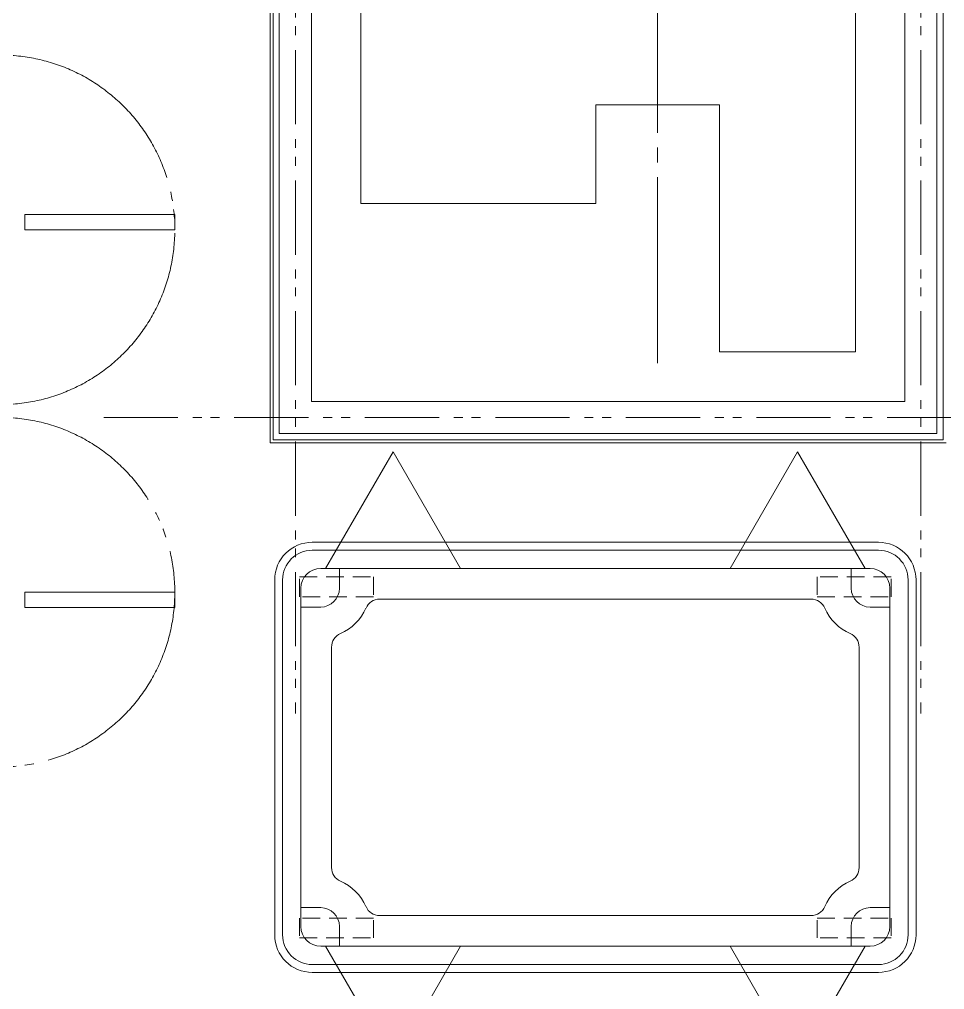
# Model space of a CAD drawing. Units: millimetres at full size. Extents: x -12803 to 120774, y -9413 to 101127.
# Drawn here: x 109684 to 111555, y 12607 to 14569 of the extents above; entities that cross this region are included whole.
import ezdxf

# ---------------------------------------------------------------- set-up
doc = ezdxf.new("R2010")
doc.units = ezdxf.units.MM
doc.header["$LTSCALE"] = 30
for name, pattern in [('DASHED1', [1.8, 1.2, -0.6]), ('DOUBLE_CHAIN1', [8.8, 5, -1, 0.6, -0.6, 0.6, -1]), ('LONG_CHAIN', [21, 18, -1, 1, -1]), ('LONG_DOUBLE_CHAIN', [21.8, 18, -1, 0.6, -0.6, 0.6, -1])]:
    doc.linetypes.add(name, pattern=pattern)
doc.layers.add('0-0_NoName', color=7, linetype='Continuous')
for name, color, linetype, lineweight in [('0-4_AIHO33-厨房機器隠れ線', 7, 'DASHED1', 15), ('0-6_AIHO30-厨房機器LL', 7, 'Continuous', 15), ('2-0_通芯', 7, 'DOUBLE_CHAIN1', 15), ('2-2_間仕切り芯', 7, 'DOUBLE_CHAIN1', 15), ('2-3_間仕切り', 7, 'Continuous', 15), ('2-8_既存1', 7, 'Continuous', 15), ('3-3_AIHO30-厨房機器', 7, 'Continuous', 15), ('3-7_AIHO32-厨房機器補助線', 7, 'LONG_DOUBLE_CHAIN', 15)]:
    doc.layers.add(name, color=color, linetype=linetype, lineweight=lineweight)

# ---------------------------------------------------------------- blocks, each defined once
blk = doc.blocks.new('グループ部品-732')
at = {"layer": '0-4_AIHO33-厨房機器隠れ線'}
for points in [[(110250.04, 13441.41), (110400.04, 13441.41), (110400.04, 13401.41), (110250.04, 13401.41)], [(111447.04, 13441.41), (111297.04, 13441.41), (111297.04, 13401.41), (111447.04, 13401.41)], [(110250.04, 12711.41), (110400.04, 12711.41), (110400.04, 12751.41), (110250.04, 12751.41)], [(111447.04, 12711.41), (111297.04, 12711.41), (111297.04, 12751.41), (111447.04, 12751.41)]]:
    blk.add_lwpolyline(points, close=True, dxfattribs=at)
at = {"layer": '0-6_AIHO30-厨房機器LL'}
for p, q in [((110276.04, 13495.41), (110336.04, 13495.41)), ((110336.04, 13495.41), (111361.04, 13495.41)), ((111421.04, 13495.41), (111361.04, 13495.41)), ((110331.04, 13418.41), (110331.04, 13458.41)), ((111366.04, 13418.41), (111366.04, 13458.41)), ((110216.04, 13435.41), (110216.04, 13375.41)), ((111481.04, 13435.41), (111481.04, 13375.41)), ((111284.89, 13396.41), (110412.19, 13396.41)), ((110216.04, 13375.41), (110216.04, 12777.41)), ((110293.04, 13380.41), (110253.04, 13380.41)), ((111404.04, 13380.41), (111444.04, 13380.41)), ((111481.04, 13375.41), (111481.04, 12777.41)), ((110315.04, 13299.26), (110315.04, 12853.56)), ((111382.04, 13299.26), (111382.04, 12853.56)), ((110216.04, 12717.41), (110216.04, 12777.41)), ((111481.04, 12717.41), (111481.04, 12777.41)), ((110293.04, 12772.41), (110253.04, 12772.41)), ((111284.89, 12756.41), (110412.19, 12756.41)), ((111404.04, 12772.41), (111444.04, 12772.41)), ((110331.04, 12734.41), (110331.04, 12694.41)), ((111366.04, 12734.41), (111366.04, 12694.41)), ((110276.04, 12657.41), (110336.04, 12657.41)), ((110336.04, 12657.41), (111361.04, 12657.41)), ((111421.04, 12657.41), (111361.04, 12657.41))]:
    blk.add_line(p, q, dxfattribs=at)
for centre, radius, start, end in [((110276.04, 13435.41), 60, 90, 180), ((111421.04, 13435.41), 60, 0, 90), ((110293.04, 13418.41), 38, 270, 0), ((111404.04, 13418.41), 38, 180, 270), ((110412.19, 13366.41), 30, 90, 156.42182), ((111284.89, 13366.41), 30, 23.57818, 90), ((110293.04, 13418.41), 100, 293.57818, 336.42182), ((111404.04, 13418.41), 100, 203.57818, 246.42182), ((110345.04, 13299.26), 30, 113.57818, 180), ((111352.04, 13299.26), 30, 0, 66.42182), ((110345.04, 12853.56), 30, 180, 246.42182), ((111352.04, 12853.56), 30, 293.57818, 0), ((110293.04, 12734.41), 100, 23.57818, 66.42182), ((111404.04, 12734.41), 100, 113.57818, 156.42182), ((110293.04, 12734.41), 38, 0, 90), ((110412.19, 12786.41), 30, 203.57818, 270), ((111284.89, 12786.41), 30, 270, 336.42182), ((111404.04, 12734.41), 38, 90, 180), ((110276.04, 12717.41), 60, 180, 270), ((111421.04, 12717.41), 60, 270, 0)]:
    blk.add_arc(centre, radius, start, end, dxfattribs=at)
at = {"layer": '2-0_通芯', "linetype": 'LONG_CHAIN'}
blk.add_line((110974.36, 15509.72), (110974.36, 13874.03), dxfattribs=at)
at = {"layer": '2-2_間仕切り芯'}
for p, q in [((110241.86, 16091.13), (110241.86, 13165.4)), ((111506.86, 16091.13), (111506.86, 13165.4)), ((109854.39, 13763.91), (111995.42, 13763.91))]:
    blk.add_line(p, q, dxfattribs=at)
at = {"layer": '2-3_間仕切り'}
for p, q in [((110190.86, 15382.91), (110190.86, 13712.91)), ((110209.36, 15382.91), (110209.36, 13731.41)), ((110274.36, 15382.91), (110274.36, 13796.41)), ((111474.36, 15371.41), (111474.36, 13796.41)), ((111539.36, 15371.41), (111539.36, 13731.41)), ((111551.86, 15371.41), (111551.86, 13718.91)), ((110274.36, 13796.41), (111474.36, 13796.41)), ((110209.36, 13731.41), (111539.36, 13731.41)), ((110190.86, 13712.91), (111557.86, 13712.91))]:
    blk.add_line(p, q, dxfattribs=at)
blk.add_lwpolyline([(110196.86, 15382.91), (110196.86, 13718.91), (111551.86, 13718.91)], dxfattribs=at)
at = {"layer": '2-8_既存1'}
for p, q in [((111374.36, 15521.41), (111374.36, 13896.41)), ((110374.36, 14196.41), (110374.36, 14996.41)), ((110849.36, 14396.41), (110849.36, 14196.41)), ((111099.36, 14396.41), (110849.36, 14396.41)), ((111099.36, 13896.41), (111099.36, 14396.41)), ((110849.36, 14196.41), (110374.36, 14196.41)), ((111374.36, 13896.41), (111099.36, 13896.41))]:
    blk.add_line(p, q, dxfattribs=at)
at = {"layer": '3-3_AIHO30-厨房機器', "linetype": 'LONG_DOUBLE_CHAIN'}
for p, q in [((109997.98, 14174.52), (109694.48, 14174.52)), ((109694.48, 14174.52), (109694.48, 14143.52)), ((109997.98, 14174.52), (109997.98, 14143.52)), ((109997.98, 14143.52), (109694.48, 14143.52)), ((109997.98, 13410.52), (109694.48, 13410.52)), ((109694.48, 13379.52), (109694.48, 13410.52)), ((109997.98, 13379.52), (109997.98, 13410.52)), ((109997.98, 13379.52), (109694.48, 13379.52))]:
    blk.add_line(p, q, dxfattribs=at)
at = {"layer": '3-3_AIHO30-厨房機器'}
for p, q in [((111421.04, 13511.41), (110276.04, 13511.41)), ((110293.04, 13458.41), (111404.04, 13458.41)), ((110200.04, 13435.41), (110200.04, 12717.41)), ((111497.04, 13435.41), (111497.04, 12717.41)), ((110253.04, 12734.41), (110253.04, 13418.41)), ((111444.04, 12734.41), (111444.04, 13418.41)), ((110293.04, 12694.41), (111404.04, 12694.41)), ((111421.04, 12641.41), (110276.04, 12641.41))]:
    blk.add_line(p, q, dxfattribs=at)
at = {"layer": '3-3_AIHO30-厨房機器', "linetype": 'LONG_DOUBLE_CHAIN'}
for centre, start, end in [((109644.48, 14143.52), 271.37783, 180), ((109644.48, 13410.52), 180, 88.62217)]:
    blk.add_arc(centre, 353.5, start, end, dxfattribs=at)
at = {"layer": '3-3_AIHO30-厨房機器'}
for centre, radius, start, end in [((110276.04, 13435.41), 76, 90, 180), ((111421.04, 13435.41), 76, 0, 90), ((110293.04, 13418.41), 40, 90, 180), ((111404.04, 13418.41), 40, 0, 90), ((110276.04, 12717.41), 76, 180, 270), ((110293.04, 12734.41), 40, 180, 270), ((111404.04, 12734.41), 40, 270, 0), ((111421.04, 12717.41), 76, 270, 0)]:
    blk.add_arc(centre, radius, start, end, dxfattribs=at)
at = {"layer": '3-7_AIHO32-厨房機器補助線'}
for points in [[(110303.04, 13458.41), (110439.41, 13694.62), (110575.79, 13458.41)], [(111394.04, 13458.41), (111257.66, 13694.62), (111121.29, 13458.41)], [(110303.04, 12694.41), (110439.41, 12458.2), (110575.79, 12694.41)], [(111394.04, 12694.41), (111257.66, 12458.2), (111121.29, 12694.41)]]:
    blk.add_lwpolyline(points, dxfattribs=at)
blk = doc.blocks.new('グループ部品-763')
at = {"layer": '0-4_AIHO33-厨房機器隠れ線'}
for points in [[(110250.04, 13441.41), (110400.04, 13441.41), (110400.04, 13401.41), (110250.04, 13401.41)], [(111447.04, 13441.41), (111297.04, 13441.41), (111297.04, 13401.41), (111447.04, 13401.41)], [(110250.04, 12711.41), (110400.04, 12711.41), (110400.04, 12751.41), (110250.04, 12751.41)], [(111447.04, 12711.41), (111297.04, 12711.41), (111297.04, 12751.41), (111447.04, 12751.41)]]:
    blk.add_lwpolyline(points, close=True, dxfattribs=at)
at = {"layer": '0-6_AIHO30-厨房機器LL'}
for p, q in [((110276.04, 13495.41), (110336.04, 13495.41)), ((110336.04, 13495.41), (111361.04, 13495.41)), ((111421.04, 13495.41), (111361.04, 13495.41)), ((110331.04, 13418.41), (110331.04, 13458.41)), ((111366.04, 13418.41), (111366.04, 13458.41)), ((110216.04, 13435.41), (110216.04, 13375.41)), ((111481.04, 13435.41), (111481.04, 13375.41)), ((111284.89, 13396.41), (110412.19, 13396.41)), ((110216.04, 13375.41), (110216.04, 12777.41)), ((110293.04, 13380.41), (110253.04, 13380.41)), ((111404.04, 13380.41), (111444.04, 13380.41)), ((111481.04, 13375.41), (111481.04, 12777.41)), ((110315.04, 13299.26), (110315.04, 12853.56)), ((111382.04, 13299.26), (111382.04, 12853.56)), ((110216.04, 12717.41), (110216.04, 12777.41)), ((111481.04, 12717.41), (111481.04, 12777.41)), ((110293.04, 12772.41), (110253.04, 12772.41)), ((111284.89, 12756.41), (110412.19, 12756.41)), ((111404.04, 12772.41), (111444.04, 12772.41)), ((110331.04, 12734.41), (110331.04, 12694.41)), ((111366.04, 12734.41), (111366.04, 12694.41)), ((110276.04, 12657.41), (110336.04, 12657.41)), ((110336.04, 12657.41), (111361.04, 12657.41)), ((111421.04, 12657.41), (111361.04, 12657.41))]:
    blk.add_line(p, q, dxfattribs=at)
for centre, radius, start, end in [((110276.04, 13435.41), 60, 90, 180), ((111421.04, 13435.41), 60, 0, 90), ((110293.04, 13418.41), 38, 270, 0), ((111404.04, 13418.41), 38, 180, 270), ((110412.19, 13366.41), 30, 90, 156.42182), ((111284.89, 13366.41), 30, 23.57818, 90), ((110293.04, 13418.41), 100, 293.57818, 336.42182), ((111404.04, 13418.41), 100, 203.57818, 246.42182), ((110345.04, 13299.26), 30, 113.57818, 180), ((111352.04, 13299.26), 30, 0, 66.42182), ((110345.04, 12853.56), 30, 180, 246.42182), ((111352.04, 12853.56), 30, 293.57818, 0), ((110293.04, 12734.41), 100, 23.57818, 66.42182), ((111404.04, 12734.41), 100, 113.57818, 156.42182), ((110293.04, 12734.41), 38, 0, 90), ((110412.19, 12786.41), 30, 203.57818, 270), ((111284.89, 12786.41), 30, 270, 336.42182), ((111404.04, 12734.41), 38, 90, 180), ((110276.04, 12717.41), 60, 180, 270), ((111421.04, 12717.41), 60, 270, 0)]:
    blk.add_arc(centre, radius, start, end, dxfattribs=at)
at = {"layer": '3-3_AIHO30-厨房機器', "linetype": 'LONG_DOUBLE_CHAIN'}
for p, q in [((109997.98, 14174.52), (109694.48, 14174.52)), ((109694.48, 14174.52), (109694.48, 14143.52)), ((109997.98, 14174.52), (109997.98, 14143.52)), ((109997.98, 14143.52), (109694.48, 14143.52)), ((109997.98, 13410.52), (109694.48, 13410.52)), ((109694.48, 13379.52), (109694.48, 13410.52)), ((109997.98, 13379.52), (109997.98, 13410.52)), ((109997.98, 13379.52), (109694.48, 13379.52))]:
    blk.add_line(p, q, dxfattribs=at)
at = {"layer": '3-3_AIHO30-厨房機器'}
for p, q in [((111421.04, 13511.41), (110276.04, 13511.41)), ((110293.04, 13458.41), (111404.04, 13458.41)), ((110200.04, 13435.41), (110200.04, 12717.41)), ((111497.04, 13435.41), (111497.04, 12717.41)), ((110253.04, 12734.41), (110253.04, 13418.41)), ((111444.04, 12734.41), (111444.04, 13418.41)), ((110293.04, 12694.41), (111404.04, 12694.41)), ((111421.04, 12641.41), (110276.04, 12641.41))]:
    blk.add_line(p, q, dxfattribs=at)
at = {"layer": '3-3_AIHO30-厨房機器', "linetype": 'LONG_DOUBLE_CHAIN'}
for centre, start, end in [((109644.48, 14143.52), 271.37783, 180), ((109644.48, 13410.52), 180, 88.62217)]:
    blk.add_arc(centre, 353.5, start, end, dxfattribs=at)
at = {"layer": '3-3_AIHO30-厨房機器'}
for centre, radius, start, end in [((110276.04, 13435.41), 76, 90, 180), ((111421.04, 13435.41), 76, 0, 90), ((110293.04, 13418.41), 40, 90, 180), ((111404.04, 13418.41), 40, 0, 90), ((110276.04, 12717.41), 76, 180, 270), ((110293.04, 12734.41), 40, 180, 270), ((111404.04, 12734.41), 40, 270, 0), ((111421.04, 12717.41), 76, 270, 0)]:
    blk.add_arc(centre, radius, start, end, dxfattribs=at)
at = {"layer": '3-7_AIHO32-厨房機器補助線'}
for points in [[(110303.04, 13458.41), (110439.41, 13694.62), (110575.79, 13458.41)], [(111394.04, 13458.41), (111257.66, 13694.62), (111121.29, 13458.41)], [(110303.04, 12694.41), (110439.41, 12458.2), (110575.79, 12694.41)], [(111394.04, 12694.41), (111257.66, 12458.2), (111121.29, 12694.41)]]:
    blk.add_lwpolyline(points, dxfattribs=at)

msp = doc.modelspace()

# ---------------------------------------------------------------- block references
at = {"layer": '0-0_NoName'}
for name in ['グループ部品-732', 'グループ部品-763']:
    msp.add_blockref(name, (0, 0), dxfattribs=at)

doc.saveas('drawing.dxf')
